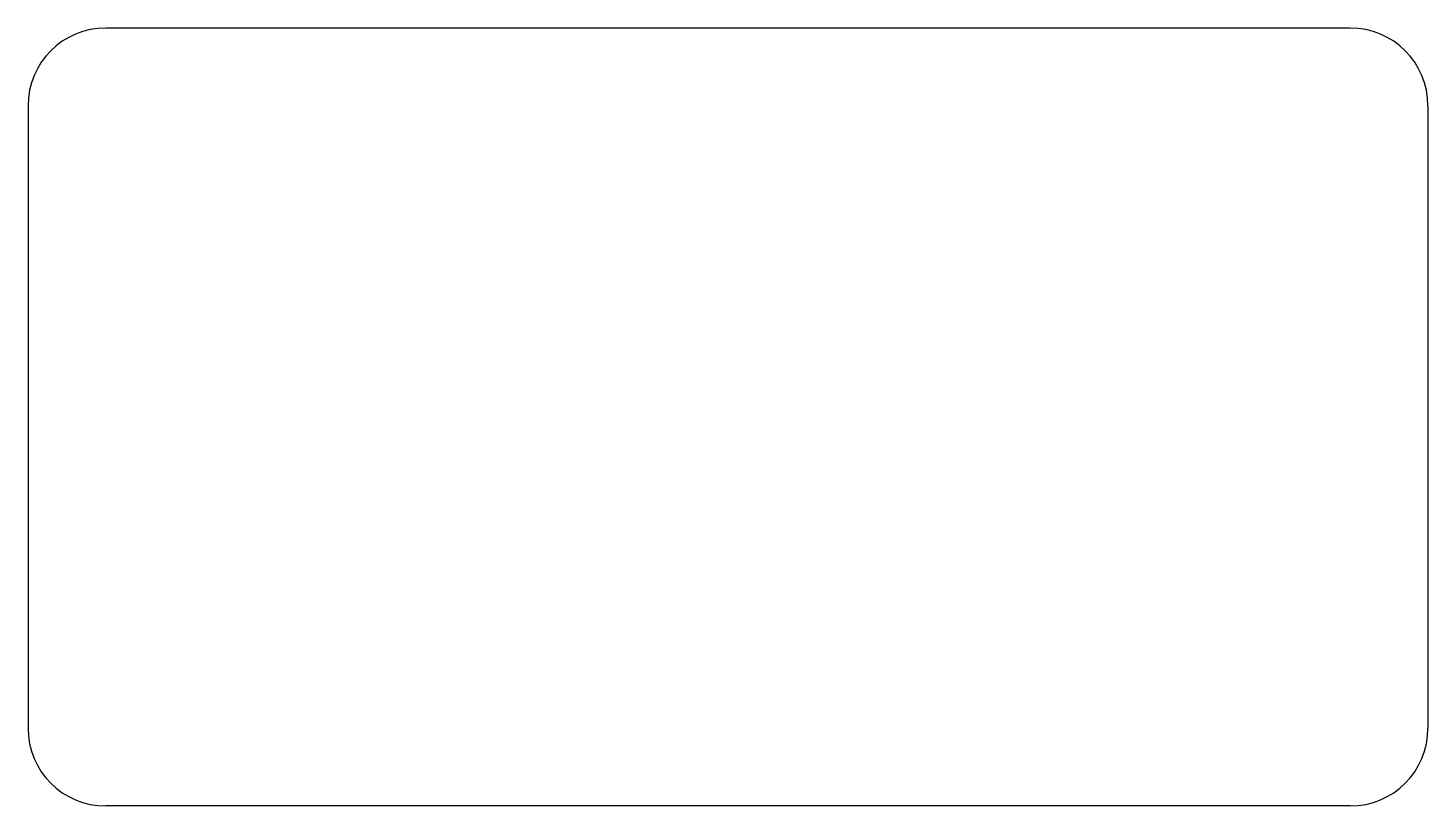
# Model space of a CAD drawing. Header units: millimetres. Extents: x 140 to 158, y -113 to -103.
import ezdxf

# ---------------------------------------------------------------- set-up
doc = ezdxf.new("R2010")
doc.units = ezdxf.units.MM
doc.layers.add('Edge.Cuts', color=254, linetype='CONTINUOUS', true_color=0xd0d2cd)

msp = doc.modelspace()

# ---------------------------------------------------------------- linework, layer by layer
at = {"layer": 'Edge.Cuts', "linetype": 'CONTINUOUS'}
for p, q in [((157, -103), (141, -103)), ((140, -104), (140, -112)), ((158, -104), (158, -112)), ((157, -113), (141, -113))]:
    msp.add_line(p, q, dxfattribs=at)
at = {"layer": 'Edge.Cuts'}
for centre, start, end in [((141, -104), 90, 180), ((157, -104), 0, 90), ((141, -112), -180, -90), ((157, -112), -90, 0)]:
    msp.add_arc(centre, 1, start, end, dxfattribs=at)

doc.saveas('drawing.dxf')
